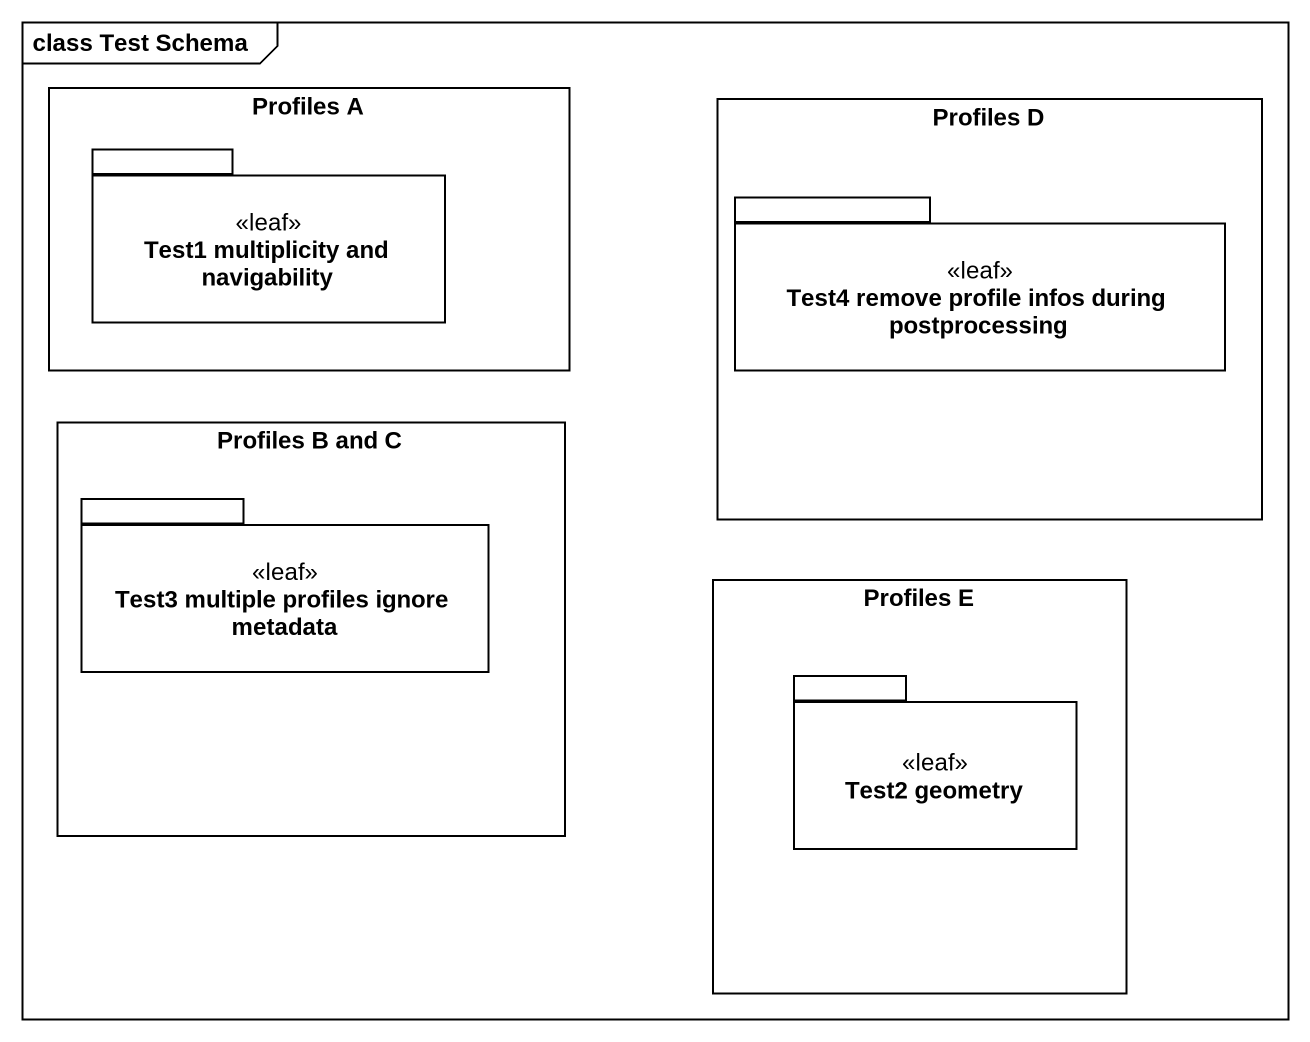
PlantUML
@startuml
mainframe class Test Schema
rectangle "Profiles A" as Profiles_A {
  package "Test1 multiplicity and navigability" as Test1_multiplicity_and <<leaf>> {
  }
}
rectangle "Profiles D" as Profiles_D {
  package "Test4 remove profile infos during postprocessing" as Test4_remove_profile_infos <<leaf>> {
  }
}
rectangle "Profiles B and C" as Profiles_B_and_C {
  package "Test3 multiple profiles ignore metadata" as Test3_multiple_profiles <<leaf>> {
  }
}
rectangle "Profiles E" as Profiles_E {
  package "Test2 geometry" as Test2_geometry <<leaf>> {
  }
}
@enduml
